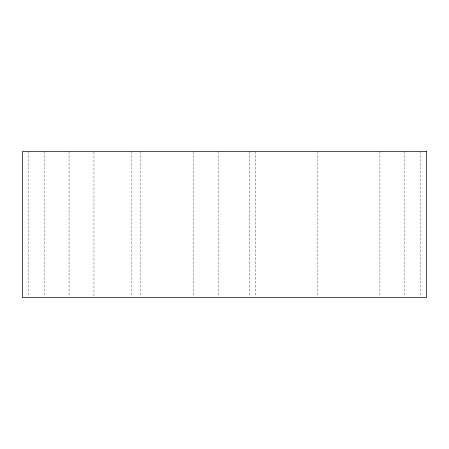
<?xml version="1.0" encoding="UTF-8"?>
<svg xmlns="http://www.w3.org/2000/svg" width="449" height="449" viewBox="0 0 449 449"><rect width="100%" height="100%" fill="white"/><g stroke="black" fill="none" stroke-linecap="round" stroke-linejoin="round"><path stroke-width="0.34" stroke-dasharray="2.25 1.68" d="M420.331 151.453L420.331 296.851M404.79 151.453L404.79 296.851M379.921 151.453L379.921 296.851M317.752 151.453L317.752 296.851M255.582 151.453L255.582 296.851M249.369 151.453L249.369 296.851M218.281 151.453L218.281 296.851M193.418 151.453L193.418 296.851M140.571 151.453L140.571 296.851M131.248 151.453L131.248 296.851M93.942 152.149L93.942 296.851M69.079 151.453L69.079 296.851M44.21 151.453L44.21 296.851M28.669 151.453L28.669 296.851"/><path stroke-width="0.67" d="M426.55 151.453L22.45 151.453L22.45 297.547L426.55 297.547L426.55 151.453"/></g></svg>
